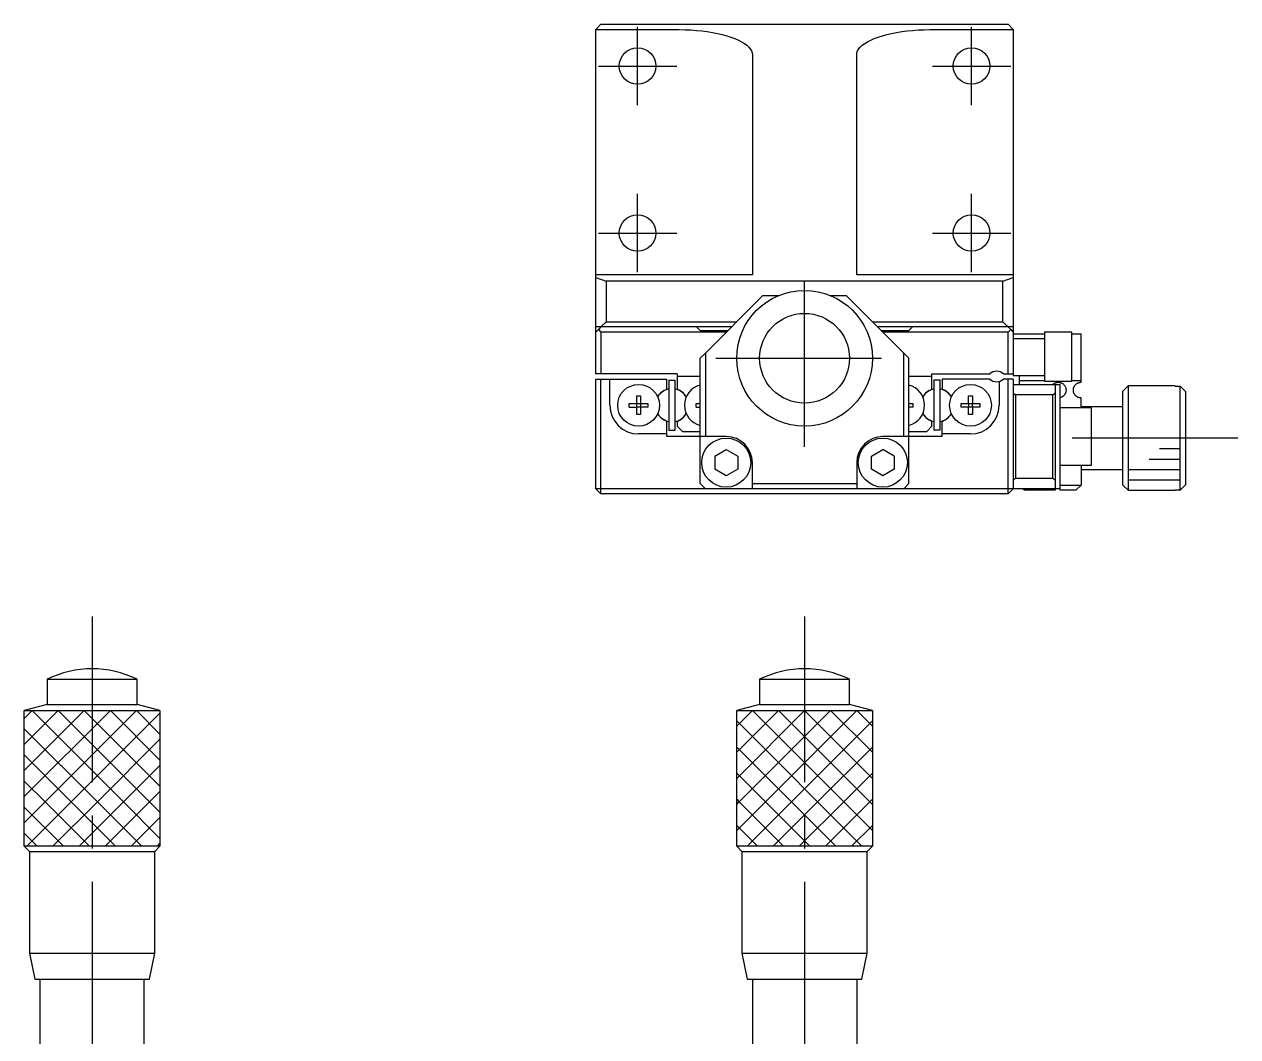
# Model space of a CAD drawing. Extents: x 0 to 309, y -8 to 267.
# Drawn here: x 25.5 to 141.8, y 170 to 267 of the extents above; entities that cross this region are included whole.
import ezdxf

# ---------------------------------------------------------------- set-up
doc = ezdxf.new("R2010")
doc.units = 0
doc.header["$LTSCALE"] = 0.5
doc.linetypes.add('CENTER', pattern=[50.8, 31.75, -6.35, 6.35, -6.35])
for name, color, linetype in [('MSM_CENTER', 1, 'CENTER'), ('MSM_CONTINUOUS', 7, 'CONTINUOUS'), ('MSM_NARROW', 5, 'CONTINUOUS')]:
    doc.layers.add(name, color=color, linetype=linetype)

msp = doc.modelspace()

# ---------------------------------------------------------------- linework, layer by layer
at = {"layer": 'MSM_CENTER'}
for p, q in [((84.25, 259.25), (84.25, 266.75)), ((116.25, 259.25), (116.25, 266.75)), ((80.5, 263), (88, 263)), ((112.5, 263), (120, 263)), ((84.25, 243.25), (84.25, 250.75)), ((116.25, 243.25), (116.25, 250.75)), ((80.5, 247), (88, 247)), ((112.5, 247), (120, 247)), ((100.25, 226.500001), (100.25, 243.499999)), ((91.750001, 235), (108.749999, 235)), ((141.75, 227.35), (125.75, 227.35)), ((32, 210.250004), (32, 141.750004)), ((100.25, 210.250003), (100.25, 162.249996))]:
    msp.add_line(p, q, dxfattribs=at)
at = {"layer": 'MSM_CONTINUOUS'}
for p, q in [((80.75, 267), (80.25, 266.5)), ((80.25, 233.5), (80.25, 266.5)), ((80.25, 266.483509), (88.25, 266.483509)), ((80.75, 267), (119.75, 267)), ((88.25, 266.483509), (88.799214, 266.476078)), ((88.799214, 266.476078), (89.345041, 266.453834)), ((89.345041, 266.453834), (89.884118, 266.416912)), ((89.884118, 266.416912), (90.413119, 266.36554)), ((90.413119, 266.36554), (90.928784, 266.300036)), ((90.928784, 266.300036), (91.427933, 266.220802)), ((91.427933, 266.220802), (91.90749, 266.128328)), ((108.59251, 266.128328), (109.072067, 266.220802)), ((109.072067, 266.220802), (109.571216, 266.300036)), ((109.571216, 266.300036), (110.086881, 266.36554)), ((110.086881, 266.36554), (110.615882, 266.416912)), ((110.615882, 266.416912), (111.154959, 266.453834)), ((111.154959, 266.453834), (111.700786, 266.476078)), ((111.700786, 266.476078), (112.25, 266.483509)), ((112.25, 266.483509), (120.25, 266.483509)), ((120.25, 266.5), (119.75, 267)), ((120.25, 266.5), (120.25, 233.35)), ((91.90749, 266.128328), (92.364497, 266.023184)), ((92.364497, 266.023184), (92.796136, 265.906017)), ((92.796136, 265.906017), (93.199747, 265.77755)), ((93.199747, 265.77755), (93.572842, 265.638576)), ((93.572842, 265.638576), (93.913119, 265.48995)), ((93.913119, 265.48995), (94.218481, 265.33259)), ((94.218481, 265.33259), (94.487046, 265.167466)), ((94.487046, 265.167466), (94.717157, 264.995595)), ((105.782843, 264.995595), (106.012954, 265.167466)), ((106.012954, 265.167466), (106.281519, 265.33259)), ((106.281519, 265.33259), (106.586881, 265.48995)), ((106.586881, 265.48995), (106.927158, 265.638576)), ((106.927158, 265.638576), (107.300253, 265.77755)), ((107.300253, 265.77755), (107.703864, 265.906017)), ((107.703864, 265.906017), (108.135503, 266.023184)), ((108.135503, 266.023184), (108.59251, 266.128328)), ((94.717157, 264.995595), (94.907396, 264.818037)), ((94.907396, 264.818037), (95.056589, 264.635887)), ((95.056589, 264.635887), (95.163818, 264.450268)), ((95.163818, 264.450268), (95.228421, 264.262325)), ((95.228421, 264.262325), (95.25, 264.073215)), ((95.25, 264.073215), (95.25, 243)), ((105.25, 264.073215), (105.271579, 264.262325)), ((105.25, 243), (105.25, 264.073215)), ((105.271579, 264.262325), (105.336182, 264.450268)), ((105.336182, 264.450268), (105.443411, 264.635887)), ((105.443411, 264.635887), (105.592604, 264.818037)), ((105.592604, 264.818037), (105.782843, 264.995595)), ((95.25, 243), (80.25, 243)), ((120.25, 243), (105.25, 243)), ((80.25, 242.724903), (81.25, 242.380576)), ((119.25, 242.380576), (81.25, 242.380576)), ((81.25, 242.380576), (81.25, 238.5)), ((119.25, 242.380576), (120.25, 242.724903)), ((119.25, 238.5), (119.25, 242.380576)), ((96.25, 241), (90.75, 235.5)), ((96.25, 241), (97.750003, 241)), ((102.749997, 241), (104.25, 241)), ((109.75, 235.5), (104.25, 241)), ((80.75, 238), (81.25, 238.5)), ((81.25, 238.5), (93.75, 238.5)), ((106.75, 238.5), (119.25, 238.5)), ((119.25, 238.5), (120, 237.75)), ((93.25, 238), (80.25, 238)), ((80.25, 237.5), (80.5, 237.75)), ((80.75, 238), (80.5, 237.75)), ((80.5, 237.75), (80.75, 237.5)), ((80.75, 237.5), (80.75, 233.5)), ((92.75, 237.5), (80.75, 237.5)), ((90.25, 237.65), (89.9, 238)), ((90.25, 237.65), (92.9, 237.65)), ((120.25, 238), (107.25, 238)), ((107.6, 237.65), (110.25, 237.65)), ((119.75, 237.5), (107.75, 237.5)), ((110.6, 238), (110.25, 237.65)), ((119.75, 237.5), (120, 237.75)), ((119.75, 233.5), (119.75, 237.5)), ((120, 237.75), (120.25, 237.5)), ((120.25, 237.35), (123.25, 237.35)), ((123.25, 237.5), (123.25, 232.8)), ((125.85, 237.5), (123.25, 237.5)), ((125.85, 232.8), (125.85, 237.5)), ((125.85, 237.35), (126.75, 237.35)), ((126.75, 232.7), (126.75, 237.35)), ((123.25, 236.85), (120.25, 236.85)), ((90.25, 235), (90.75, 235.5)), ((90.25, 223), (90.25, 235)), ((90.75, 235.5), (90.75, 227.5)), ((109.75, 227.5), (109.75, 235.5)), ((109.75, 235.5), (110.25, 235)), ((110.25, 223), (110.25, 235)), ((88.05, 233.5), (80.25, 233.5)), ((80.25, 222.5), (80.25, 233)), ((80.25, 233), (87.05, 233)), ((80.75, 222), (80.75, 233)), ((81.6, 230.5), (81.6, 233)), ((87.05, 232.050806), (87.05, 233)), ((87.25, 232.9), (87.85, 232.9)), ((87.25, 232.9), (87.25, 228.1)), ((87.85, 228.1), (87.85, 232.9)), ((88.05, 233.5), (88.05, 232.050806)), ((90.25, 233.25), (88.05, 233.25)), ((112.45, 233.25), (110.25, 233.25)), ((112.45, 233.5), (117.988562, 233.5)), ((112.45, 232.050806), (112.45, 233.5)), ((113.25, 232.9), (112.65, 232.9)), ((112.65, 232.9), (112.65, 228.1)), ((113.25, 228.1), (113.25, 232.9)), ((117.988562, 233), (113.45, 233)), ((113.45, 233), (113.45, 232.050806)), ((118.9, 232.781754), (118.9, 230.5)), ((119.311438, 233.5), (120.25, 233.5)), ((120.25, 233), (119.311438, 233)), ((119.75, 222), (119.75, 233)), ((120.25, 233.35), (123.25, 233.35)), ((120.25, 233), (120.25, 222.5)), ((120.25, 232.5), (124.75, 232.5)), ((120.85, 232.5), (120.85, 233.35)), ((123.25, 232.85), (120.85, 232.85)), ((123.25, 232.8), (125.85, 232.8)), ((124.040453, 232.500328), (124.071979, 232.527924)), ((124.071979, 232.527924), (124.109014, 232.556703)), ((124.109014, 232.556703), (124.148595, 232.583623)), ((124.148595, 232.583623), (124.191047, 232.608569)), ((124.191047, 232.608569), (124.236696, 232.631426)), ((124.236696, 232.631426), (124.260604, 232.641931)), ((124.25, 232.5), (124.25, 222.35)), ((124.260604, 232.641931), (124.285602, 232.651881)), ((124.285602, 232.651881), (124.311799, 232.6612)), ((124.311799, 232.6612), (124.339303, 232.66981)), ((124.339303, 232.66981), (124.368221, 232.677638)), ((124.368221, 232.677638), (124.38241, 232.681035)), ((124.38241, 232.681035), (124.397013, 232.684229)), ((124.397013, 232.684229), (124.412015, 232.687196)), ((124.412015, 232.687196), (124.427404, 232.689911)), ((124.427404, 232.689911), (124.443166, 232.692351)), ((124.443166, 232.692351), (124.459288, 232.694494)), ((124.459288, 232.694494), (124.472403, 232.695975)), ((124.472403, 232.695975), (124.485743, 232.697242)), ((124.485743, 232.697242), (124.499264, 232.698282)), ((124.499264, 232.698282), (124.509792, 232.698921)), ((124.509792, 232.698921), (124.520409, 232.699415)), ((124.520409, 232.699415), (124.531085, 232.699761)), ((124.531085, 232.699761), (124.541789, 232.699955)), ((124.541789, 232.699955), (124.552242, 232.699996)), ((124.552242, 232.699996), (124.5627, 232.699891)), ((124.5627, 232.699891), (124.573134, 232.699643)), ((124.573134, 232.699643), (124.583513, 232.699251)), ((124.583513, 232.699251), (124.594149, 232.698699)), ((124.594149, 232.698699), (124.604708, 232.698001)), ((124.604708, 232.698001), (124.615167, 232.697163)), ((124.615167, 232.697163), (124.625499, 232.69619)), ((124.625499, 232.69619), (124.638565, 232.694752)), ((124.638565, 232.694752), (124.651416, 232.693111)), ((124.651416, 232.693111), (124.66403, 232.69128)), ((124.66403, 232.69128), (124.676384, 232.689275)), ((124.676384, 232.689275), (124.692897, 232.686261)), ((124.692897, 232.686261), (124.708956, 232.682962)), ((124.708956, 232.682962), (124.724556, 232.679404)), ((124.724556, 232.679404), (124.752702, 232.672107)), ((124.75, 222.35), (124.75, 232.5)), ((124.752702, 232.672107), (124.77952, 232.664064)), ((124.77952, 232.664064), (124.805102, 232.65534)), ((124.805102, 232.65534), (124.829544, 232.646002)), ((124.829544, 232.646002), (124.852937, 232.636114)), ((124.852937, 232.636114), (124.875377, 232.625744)), ((124.875377, 232.625744), (124.925782, 232.599198)), ((124.925782, 232.599198), (124.972476, 232.570031)), ((124.972476, 232.570031), (125.015704, 232.538339)), ((125.015704, 232.538339), (125.055712, 232.504218)), ((125.055712, 232.504218), (125.092745, 232.467765)), ((126.75, 232.85), (125.85, 232.85)), ((126.2135, 232.474088), (126.250627, 232.509581)), ((126.250627, 232.509581), (126.290531, 232.54278)), ((126.290531, 232.54278), (126.33362, 232.573801)), ((126.33362, 232.573801), (126.360822, 232.591125)), ((126.360822, 232.591125), (126.389395, 232.607622)), ((126.389395, 232.607622), (126.4194, 232.623204)), ((126.4194, 232.623204), (126.45113, 232.637878)), ((126.45113, 232.637878), (126.467566, 232.644789)), ((126.467566, 232.644789), (126.484493, 232.651431)), ((126.484493, 232.651431), (126.508146, 232.659937)), ((126.508146, 232.659937), (126.532882, 232.667888)), ((126.532882, 232.667888), (126.558784, 232.675215)), ((126.558784, 232.675215), (126.572439, 232.678679)), ((126.572439, 232.678679), (126.586451, 232.681951)), ((126.586451, 232.681951), (126.600822, 232.685014)), ((126.600822, 232.685014), (126.614617, 232.687678)), ((126.614617, 232.687678), (126.628788, 232.690135)), ((126.628788, 232.690135), (126.643304, 232.692365)), ((126.643304, 232.692365), (126.658135, 232.694347)), ((126.658135, 232.694347), (126.673249, 232.69606)), ((126.673249, 232.69606), (126.688617, 232.697484)), ((126.688617, 232.697484), (126.700687, 232.698375)), ((126.700687, 232.698375), (126.712906, 232.699078)), ((126.712906, 232.699078), (126.725229, 232.699587)), ((126.725229, 232.699587), (126.737609, 232.699896)), ((126.737609, 232.699896), (126.75, 232.7)), ((84.17, 231.386361), (84.53, 231.386361)), ((84.17, 230.68), (84.17, 231.386361)), ((84.53, 231.386361), (84.53, 230.68)), ((86.789905, 231.90064), (87.05, 232.050806)), ((88.310095, 231.90064), (88.05, 232.050806)), ((112.189905, 231.90064), (112.45, 232.050806)), ((113.710095, 231.90064), (113.45, 232.050806)), ((115.97, 231.386361), (116.33, 231.386361)), ((115.97, 230.68), (115.97, 231.386361)), ((116.33, 231.386361), (116.33, 230.68)), ((120.25, 231.7), (120.45, 231.5)), ((124.05, 231.5), (120.45, 231.5)), ((120.45, 231.5), (120.45, 223.5)), ((124.05, 231.5), (124.25, 231.7)), ((124.05, 223.5), (124.05, 231.5)), ((124.995173, 231.346418), (124.969487, 231.328289)), ((125.019895, 231.365455), (124.995173, 231.346418)), ((125.04359, 231.385315), (125.019895, 231.365455)), ((125.066825, 231.406505), (125.04359, 231.385315)), ((125.08897, 231.428461), (125.066825, 231.406505)), ((125.109985, 231.45109), (125.08897, 231.428461)), ((125.092745, 232.467765), (125.127049, 232.429076)), ((125.129834, 231.474298), (125.109985, 231.45109)), ((125.127049, 232.429076), (125.162534, 232.382794)), ((125.148035, 231.497395), (125.129834, 231.474298)), ((125.16515, 231.520949), (125.148035, 231.497395)), ((125.162534, 232.382794), (125.19452, 232.33354)), ((125.18117, 231.544882), (125.16515, 231.520949)), ((125.196085, 231.569114), (125.18117, 231.544882)), ((125.19452, 232.33354), (125.222819, 232.281382)), ((125.213059, 231.599503), (125.196085, 231.569114)), ((125.228405, 231.630222), (125.213059, 231.599503)), ((125.222819, 232.281382), (125.241954, 232.239312)), ((125.242142, 231.661148), (125.228405, 231.630222)), ((125.241954, 232.239312), (125.258687, 232.195497)), ((125.254286, 231.692161), (125.242142, 231.661148)), ((125.26777, 231.732506), (125.254286, 231.692161)), ((125.258687, 232.195497), (125.272841, 232.150011)), ((125.278759, 231.77278), (125.26777, 231.732506)), ((125.272841, 232.150011), (125.284243, 232.10293)), ((125.287343, 231.812793), (125.278759, 231.77278)), ((125.284243, 232.10293), (125.292236, 232.05758)), ((125.294994, 231.86352), (125.287343, 231.812793)), ((125.292236, 232.05758), (125.297515, 232.010773)), ((125.299101, 231.913552), (125.294994, 231.86352)), ((125.297515, 232.010773), (125.299872, 231.9627)), ((125.299872, 231.9627), (125.299101, 231.913552)), ((126.000053, 231.941088), (126.000821, 231.985081)), ((126.001217, 231.907283), (126.000053, 231.941088)), ((126.000821, 231.985081), (126.0041, 232.028319)), ((126.003948, 231.873153), (126.001217, 231.907283)), ((126.008315, 231.838629), (126.003948, 231.873153)), ((126.0041, 232.028319), (126.009745, 232.070508)), ((126.014299, 231.804247), (126.008315, 231.838629)), ((126.009745, 232.070508), (126.017742, 232.112165)), ((126.022016, 231.769614), (126.014299, 231.804247)), ((126.017742, 232.112165), (126.027893, 232.152637)), ((126.031385, 231.73531), (126.022016, 231.769614)), ((126.027893, 232.152637), (126.04025, 232.192396)), ((126.042566, 231.700926), (126.031385, 231.73531)), ((126.04025, 232.192396), (126.054579, 232.230874)), ((126.055552, 231.666729), (126.042566, 231.700926)), ((126.054579, 232.230874), (126.070837, 232.268178)), ((126.066031, 231.642288), (126.055552, 231.666729)), ((126.077509, 231.617952), (126.066031, 231.642288)), ((126.070837, 232.268178), (126.093845, 232.313264)), ((126.094163, 231.586167), (126.077509, 231.617952)), ((126.093845, 232.313264), (126.119668, 232.356427)), ((126.112613, 231.554735), (126.094163, 231.586167)), ((126.132859, 231.523811), (126.112613, 231.554735)), ((126.119668, 232.356427), (126.148096, 232.39745)), ((126.149013, 231.501319), (126.132859, 231.523811)), ((126.148096, 232.39745), (126.179511, 232.436872)), ((126.166165, 231.479217), (126.149013, 231.501319)), ((126.183324, 231.458697), (126.166165, 231.479217)), ((126.179511, 232.436872), (126.2135, 232.474088)), ((126.201371, 231.438623), (126.183324, 231.458697)), ((126.226409, 231.413019), (126.201371, 231.438623)), ((126.252951, 231.388361), (126.226409, 231.413019)), ((126.280924, 231.364793), (126.252951, 231.388361)), ((126.302493, 231.348139), (126.280924, 231.364793)), ((126.324803, 231.332175), (126.302493, 231.348139)), ((131.25, 232.35), (130.75, 231.85)), ((130.75, 222.85), (130.75, 231.85)), ((131.25, 232.35), (131.25, 222.35)), ((135.75, 232.35), (131.25, 232.35)), ((135.75, 232.35), (135.75, 232.333974)), ((135.75, 232.333974), (136.25, 232.333974)), ((136.25, 222.366026), (136.25, 232.333974)), ((136.25, 232.333974), (136.75, 231.832187)), ((136.75, 231.832187), (136.75, 222.867813)), ((83.463639, 230.68), (84.17, 230.68)), ((83.463639, 230.32), (83.463639, 230.68)), ((83.463639, 230.32), (84.17, 230.32)), ((84.180372, 230.669628), (84.17, 230.68)), ((84.180372, 230.330372), (84.17, 230.32)), ((84.17, 229.613639), (84.17, 230.32)), ((84.180372, 230.669628), (84.519628, 230.669628)), ((84.180372, 230.330372), (84.180372, 230.669628)), ((84.519628, 230.330372), (84.180372, 230.330372)), ((84.519628, 230.669628), (84.53, 230.68)), ((84.519628, 230.669628), (84.519628, 230.330372)), ((84.519628, 230.330372), (84.53, 230.32)), ((84.53, 230.68), (85.236361, 230.68)), ((84.53, 230.32), (84.53, 229.613639)), ((85.236361, 230.32), (84.53, 230.32)), ((85.236361, 230.68), (85.236361, 230.32)), ((89.863639, 230.68), (90.25, 230.68)), ((89.863639, 230.32), (89.863639, 230.68)), ((89.863639, 230.32), (90.25, 230.32)), ((110.216476, 230.68), (110.636361, 230.68)), ((110.636361, 230.32), (110.25, 230.32)), ((110.636361, 230.68), (110.636361, 230.32)), ((115.263639, 230.68), (115.97, 230.68)), ((115.263639, 230.32), (115.263639, 230.68)), ((115.97, 230.32), (115.263639, 230.32)), ((115.980372, 230.669628), (115.97, 230.68)), ((115.980372, 230.330372), (115.97, 230.32)), ((115.97, 229.613639), (115.97, 230.32)), ((115.980372, 230.669628), (116.319628, 230.669628)), ((115.980372, 230.330372), (115.980372, 230.669628)), ((116.319628, 230.330372), (115.980372, 230.330372)), ((116.319628, 230.669628), (116.33, 230.68)), ((116.319628, 230.669628), (116.319628, 230.330372)), ((116.319628, 230.330372), (116.33, 230.32)), ((116.33, 230.68), (117.036361, 230.68)), ((116.33, 230.32), (116.33, 229.613639)), ((117.036361, 230.32), (116.33, 230.32)), ((117.036361, 230.68), (117.036361, 230.32)), ((124.774953, 231.234532), (124.75, 231.227158)), ((127.75, 230.25), (124.75, 230.25)), ((124.799576, 231.242744), (124.774953, 231.234532)), ((124.823817, 231.25177), (124.799576, 231.242744)), ((124.854777, 231.264724), (124.823817, 231.25177)), ((124.885011, 231.27899), (124.854777, 231.264724)), ((124.914419, 231.294491), (124.885011, 231.27899)), ((124.942902, 231.311151), (124.914419, 231.294491)), ((124.969487, 231.328289), (124.942902, 231.311151)), ((126.348002, 231.316837), (126.324803, 231.332175)), ((126.371906, 231.302278), (126.348002, 231.316837)), ((126.396463, 231.288554), (126.371906, 231.302278)), ((126.421269, 231.275881), (126.396463, 231.288554)), ((126.446648, 231.264086), (126.421269, 231.275881)), ((126.472162, 231.253362), (126.446648, 231.264086)), ((126.498164, 231.243546), (126.472162, 231.253362)), ((126.524591, 231.234674), (126.498164, 231.243546)), ((126.552305, 231.226526), (126.524591, 231.234674)), ((126.580401, 231.219429), (126.552305, 231.226526)), ((126.608802, 231.213411), (126.580401, 231.219429)), ((126.637008, 231.208561), (126.608802, 231.213411)), ((126.665421, 231.204784), (126.637008, 231.208561)), ((126.693526, 231.20213), (126.665421, 231.204784)), ((126.721744, 231.200534), (126.693526, 231.20213)), ((126.75, 231.2), (126.721744, 231.200534)), ((126.75, 230.25), (126.75, 231.2)), ((130.75, 230.35), (126.75, 230.35)), ((127.75, 224.75), (127.75, 230.25)), ((84.53, 229.613639), (84.17, 229.613639)), ((87.05, 228.949194), (86.789905, 229.09936)), ((88.05, 228.949194), (88.310095, 229.09936)), ((112.45, 228.949194), (112.189905, 229.09936)), ((113.45, 228.949194), (113.710095, 229.09936)), ((116.33, 229.613639), (115.97, 229.613639)), ((87.05, 227.5), (87.05, 228.949194)), ((87.25, 228.1), (87.85, 228.1)), ((88.05, 228.949194), (88.05, 228.5)), ((88.05, 228.5), (88.55, 228)), ((88.55, 228), (90.25, 228)), ((110.25, 228), (111.95, 228)), ((111.95, 228), (112.45, 228.5)), ((112.45, 228.5), (112.45, 228.949194)), ((113.25, 228.1), (112.65, 228.1)), ((113.45, 227.5), (113.45, 228.949194)), ((87.05, 227.75), (84.35, 227.75)), ((92.75, 227.5), (87.05, 227.5)), ((113.45, 227.5), (107.75, 227.5)), ((116.15, 227.75), (113.45, 227.75)), ((91.65, 225.635085), (92.75, 226.270171)), ((91.65, 225.635085), (91.65, 224.364915)), ((92.75, 226.270171), (93.85, 225.635085)), ((93.85, 225.635085), (93.85, 224.364915)), ((106.65, 225.635085), (107.75, 226.270171)), ((106.65, 224.364915), (106.65, 225.635085)), ((108.85, 225.635085), (107.75, 226.270171)), ((108.85, 225.635085), (108.85, 224.364915)), ((92.75, 223.729829), (91.65, 224.364915)), ((93.85, 224.364915), (92.75, 223.729829)), ((95.25, 222.5), (95.25, 225)), ((105.25, 225), (105.25, 222.5)), ((107.75, 223.729829), (106.65, 224.364915)), ((108.85, 224.364915), (107.75, 223.729829)), ((124.75, 224.75), (127.75, 224.75)), ((126.75, 224.75), (126.75, 222.85)), ((120.45, 223.5), (120.25, 223.3)), ((120.45, 223.5), (124.05, 223.5)), ((124.25, 223.3), (124.05, 223.5)), ((126.75, 224.35), (130.75, 224.35)), ((80.75, 222), (80.25, 222.5)), ((124.75, 222.5), (80.25, 222.5)), ((90.25, 223), (90.75, 222.5)), ((95.25, 223), (105.25, 223)), ((109.75, 222.5), (110.25, 223)), ((119.75, 222), (120.25, 222.5)), ((121.2, 222.5), (121.35, 222.35)), ((124.25, 222.35), (121.35, 222.35)), ((124.75, 222.85), (126.75, 222.85)), ((126.25, 222.35), (124.75, 222.35)), ((126.25, 222.35), (126.75, 222.85)), ((130.75, 222.85), (131.25, 222.35)), ((131.25, 222.35), (135.75, 222.35)), ((136.25, 222.366026), (135.75, 222.366026)), ((135.75, 222.366026), (135.75, 222.35)), ((136.75, 222.867813), (136.25, 222.366026)), ((119.75, 222), (80.75, 222)), ((27.7, 204.250002), (36.3, 204.250002)), ((27.7, 204.250002), (27.7, 201.839491)), ((36.3, 201.839491), (36.3, 204.250002)), ((95.95, 204.250002), (104.55, 204.250002)), ((95.95, 204.250002), (95.95, 201.839491)), ((104.55, 201.839491), (104.55, 204.250002)), ((27.7, 201.839491), (25.500001, 201.250003)), ((25.500001, 201.250003), (38.499999, 201.250003)), ((25.500001, 188.250002), (25.500001, 201.250003)), ((27.7, 201.839491), (36.3, 201.839491)), ((38.499999, 201.250003), (36.3, 201.839491)), ((38.499999, 201.250003), (38.499999, 188.250002)), ((95.95, 201.839491), (93.750001, 201.250003)), ((93.750001, 201.250003), (106.749999, 201.250003)), ((93.750001, 188.250002), (93.750001, 201.250003)), ((95.95, 201.839491), (104.55, 201.839491)), ((106.749999, 201.250003), (104.55, 201.839491)), ((106.749999, 201.250003), (106.749999, 188.250002)), ((25.500001, 188.250002), (26.000004, 187.75)), ((38.499999, 188.250002), (25.500001, 188.250002)), ((26.000004, 187.75), (37.999996, 187.75)), ((26.000004, 187.75), (26.000004, 177.999995)), ((37.999996, 187.75), (38.499999, 188.250002)), ((37.999996, 177.999995), (37.999996, 187.75)), ((93.750001, 188.250002), (94.250004, 187.75)), ((106.749999, 188.250002), (93.750001, 188.250002)), ((94.250004, 187.75), (106.249996, 187.75)), ((94.250004, 187.75), (94.250004, 177.999995)), ((106.249996, 187.75), (106.749999, 188.250002)), ((106.249996, 177.999995), (106.249996, 187.75)), ((26.000004, 177.999995), (37.999996, 177.999995)), ((26.000004, 177.999995), (26.500003, 175.499996)), ((37.499997, 175.499996), (37.999996, 177.999995)), ((94.250004, 177.999995), (106.249996, 177.999995)), ((94.250004, 177.999995), (94.750003, 175.499996)), ((105.749997, 175.499996), (106.249996, 177.999995)), ((26.500003, 175.499996), (37.499997, 175.499996)), ((27, 175.499996), (27, 167.249996)), ((37, 167.249996), (37, 175.499996)), ((94.750003, 175.499996), (105.749997, 175.499996)), ((95.25, 175.499996), (95.25, 164.249996)), ((105.25, 175.499996), (105.25, 164.249996))]:
    msp.add_line(p, q, dxfattribs=at)
for centre, radius in [((84.25, 263), 1.75), ((116.25, 263), 1.75), ((84.25, 247), 1.75), ((116.25, 247), 1.75), ((100.25, 235), 6.499999), ((100.25, 235), 4.3), ((84.35, 230.5), 2), ((116.15, 230.5), 2), ((92.75, 225), 2.35), ((107.75, 225), 2.35)]:
    msp.add_circle(centre, radius, dxfattribs=at)
for centre, radius, start, end in [((118.65, 232.75), 1, 48.590378, 131.409622), ((118.65, 233.75), 1, 228.590378, 311.40960903), ((87.664905, 230.385095), 1.75, 120, 148.118467), ((87.550001, 230.5), 1.5875, 100.89309, 149.5667936), ((87.550001, 230.5), 1.5875, 30.433263, 79.10696497), ((87.435095, 230.385095), 1.75, 31.881533, 60), ((90.75, 230.5), 2, 104.477512, 255.52250356), ((109.75, 230.5), 2, 284.477512, 75.522488), ((113.064905, 230.385095), 1.75, 120, 148.118467), ((112.949999, 230.5), 1.5875, 100.893016, 149.56673631), ((112.949999, 230.5), 1.5875, 30.433182, 79.10690768), ((112.835095, 230.385095), 1.75, 31.881533, 60), ((84.35, 230.5), 2.75, 180, 270), ((116.15, 230.5), 2.75, 270, 0), ((87.664905, 230.614905), 1.75, 211.881533, 240), ((87.550001, 230.5), 1.5875, 210.433182, 259.10692752), ((87.550001, 230.5), 1.5875, 280.893016, 329.56675615), ((87.435095, 230.614905), 1.75, 300, 328.118467), ((113.064905, 230.614905), 1.75, 211.881533, 240), ((112.949999, 230.5), 1.5875, 210.433263, 259.10698482), ((112.949999, 230.5), 1.5875, 280.89309, 329.56681345), ((112.835095, 230.614905), 1.75, 300, 328.118467), ((92.75, 225), 2.5, 0, 90), ((107.75, 225), 2.5, 90, 180), ((31.999999, 195.505002), 9.745001, 63.816207, 116.18379), ((100.249998, 195.505002), 9.745001, 63.816203, 116.183785)]:
    msp.add_arc(centre, radius, start, end, dxfattribs=at)
at = {"layer": 'MSM_NARROW'}
for p, q in [((134.25, 226.35), (136.25, 226.35)), ((133.25, 225.35), (136.25, 225.35)), ((131.25, 224.35), (136.25, 224.35)), ((131.25, 223.35), (136.25, 223.35)), ((25.500001, 200.500001), (26.250003, 201.250003)), ((25.500001, 198.000001), (28.750003, 201.250003)), ((25.500001, 195.500001), (31.250003, 201.250003)), ((25.500001, 193.000001), (33.750003, 201.250003)), ((26.249997, 201.250003), (35, 192.5)), ((27.5, 192.5), (36.250003, 201.250003)), ((28.749997, 201.250003), (38.499999, 191.500001)), ((31.249997, 201.250003), (38.499999, 194.000001)), ((33.749997, 201.250003), (38.499999, 196.500001)), ((36.249997, 201.250003), (38.499999, 199.000001)), ((93.750001, 199.750001), (95.250003, 201.250003)), ((93.750001, 197.250001), (97.750003, 201.250003)), ((93.750001, 194.750001), (100.250003, 201.250003)), ((94, 192.5), (102.750003, 201.250003)), ((95.249997, 201.250003), (104, 192.5)), ((96.5, 192.5), (105.250003, 201.250003)), ((97.749997, 201.250003), (106.749999, 192.250001)), ((100.249997, 201.250003), (106.749999, 194.750001)), ((102.749997, 201.250003), (106.749999, 197.250001)), ((105.249997, 201.250003), (106.749999, 199.750001)), ((30, 192.5), (38.499999, 200.999999)), ((93.750001, 200.249999), (105.749998, 188.250002)), ((99, 192.5), (106.749999, 200.249999)), ((25.500001, 199.499999), (32.5, 192.5)), ((32.5, 192.5), (38.499999, 198.499999)), ((93.750001, 197.749999), (99, 192.5)), ((101.5, 192.5), (106.749999, 197.749999)), ((25.500001, 196.999999), (30, 192.5)), ((35, 192.5), (38.499999, 195.999999)), ((25.500001, 194.499999), (27.5, 192.5)), ((93.750001, 195.249999), (96.5, 192.5)), ((104, 192.5), (106.749999, 195.249999)), ((37.5, 192.5), (38.499999, 193.499999)), ((25.500001, 190.500001), (27.5, 192.5)), ((25.500001, 191.999999), (29.249998, 188.250002)), ((25.750002, 188.250002), (30, 192.5)), ((27.5, 192.5), (31.749998, 188.250002)), ((28.250002, 188.250002), (32.5, 192.5)), ((30, 192.5), (34.249998, 188.250002)), ((30.750002, 188.250002), (35, 192.5)), ((32.5, 192.5), (36.749998, 188.250002)), ((33.250002, 188.250002), (37.5, 192.5)), ((35, 192.5), (38.499999, 189.000001)), ((93.750001, 192.749999), (94, 192.5)), ((93.750001, 192.250001), (94, 192.5)), ((93.750001, 189.750001), (96.5, 192.5)), ((94, 192.5), (98.249998, 188.250002)), ((94.750002, 188.250002), (99, 192.5)), ((96.5, 192.5), (100.749998, 188.250002)), ((97.250002, 188.250002), (101.5, 192.5)), ((99, 192.5), (103.249998, 188.250002)), ((99.750002, 188.250002), (104, 192.5)), ((102.250002, 188.250002), (106.5, 192.5)), ((104, 192.5), (106.749999, 189.750001)), ((106.5, 192.5), (106.749999, 192.749999)), ((35.750002, 188.250002), (38.499999, 190.999999)), ((25.500001, 189.499999), (26.749998, 188.250002)), ((93.750001, 190.249999), (95.749998, 188.250002)), ((104.750002, 188.250002), (106.749999, 190.249999)), ((38.250002, 188.250002), (38.499999, 188.499999))]:
    msp.add_line(p, q, dxfattribs=at)

doc.saveas('drawing.dxf')
